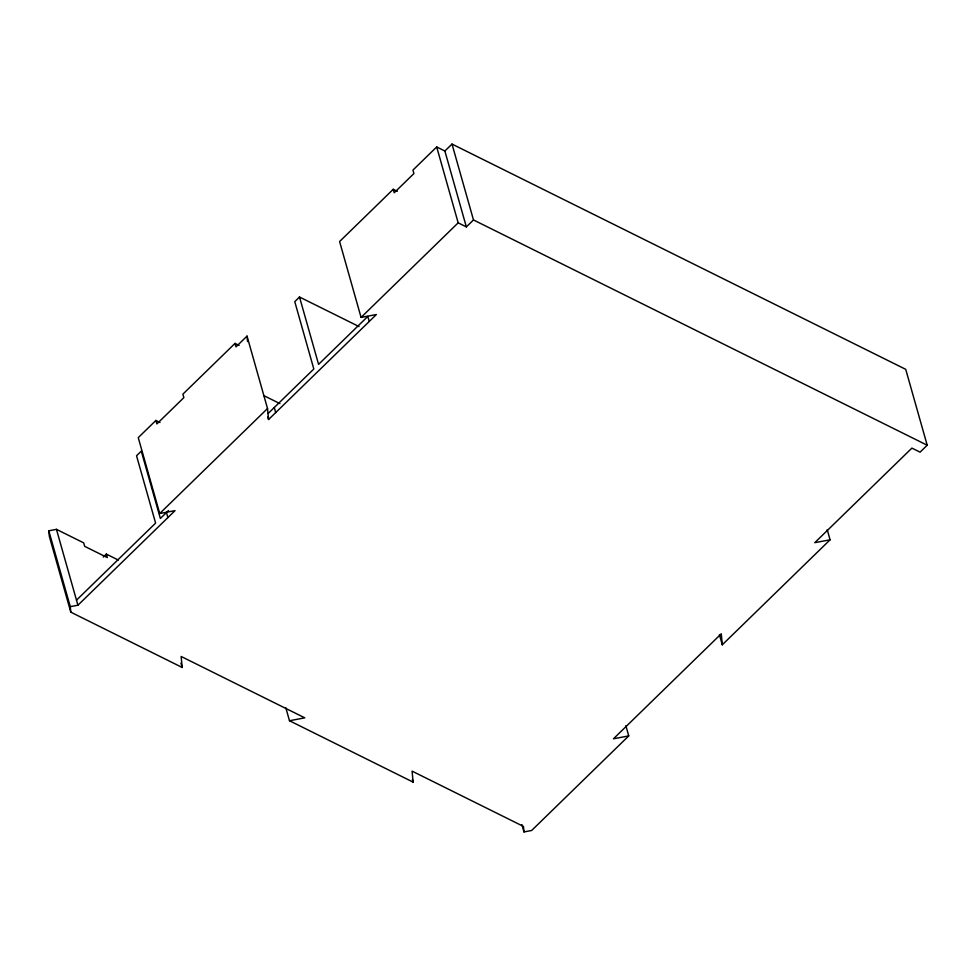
<?xml version="1.0" encoding="UTF-8"?>
<svg xmlns="http://www.w3.org/2000/svg" width="976" height="976" viewBox="0 0 976 976"><rect width="100%" height="100%" fill="white"/><g stroke="black" fill="none" stroke-linecap="round" stroke-linejoin="round"><path stroke-width="1.46" d="M159.979 422.486L155.892 420.461L138.25 437.638L159.722 513.522L175.033 510.631L77.921 605.218L70.272 606.657L70.797 612.159L182.183 667.462L181.133 656.458L304.78 717.848L289.482 720.739L285.797 707.698M239.096 345.431L235.009 343.406L182.89 394.158L183.878 397.622L156.88 423.926L155.892 420.461M397.317 191.333L393.23 189.295L339.599 241.536L361.071 317.42L376.37 314.528L268.571 419.521L267.851 416.996M444.873 151.012L452.01 144.07L473.482 219.954L466.345 226.896L444.873 151.012L436.699 146.949L412.946 170.092L413.922 173.557L394.206 192.76L393.23 189.295M268.571 419.521L267.522 408.529L247.038 336.11L235.985 346.87L235.009 343.406M359.046 326.57L299.51 297.021L294.764 301.645L313.821 369.001L268.156 413.47M103.261 557.076L106.323 554.1L118.328 560.053M159.722 513.522L267.522 408.529M361.071 317.42L458.171 222.833L436.699 146.949M76.494 600.155L155.599 523.112L136.542 455.755L141.288 451.119L160.357 518.476L168.506 510.533M625.86 725.693L628.751 735.904L531.652 830.491L523.99 831.93L521.928 824.635M719.422 634.656L722.301 644.794L830.088 539.801L827.221 529.663M452.01 144.07L905.728 369.343L927.2 445.215L920.075 452.156L911.901 448.106L814.789 542.68L830.088 539.801M70.797 612.159L49.325 536.288L48.8 530.785L56.449 529.346L83.704 542.876L84.68 546.34L107.299 557.564L106.323 554.1M628.751 735.904L613.453 738.795L721.252 633.79L722.301 644.794M473.482 219.954L927.2 445.215M458.171 222.833L466.345 226.896M263.703 395.561L279.941 403.625M289.482 720.739L413.129 782.13L412.079 771.125L523.465 826.428L523.99 831.93M369.245 321.47L367.806 316.419L318.579 364.365L299.51 297.021M412.409 779.568L413.129 782.13M274.268 407.529L275.696 412.58M166.469 512.522L167.896 517.573M180.938 663.082L182.183 667.462M56.449 529.346L77.921 605.218M48.8 530.785L70.272 606.657M247.038 336.11L247.562 341.612"/></g></svg>
